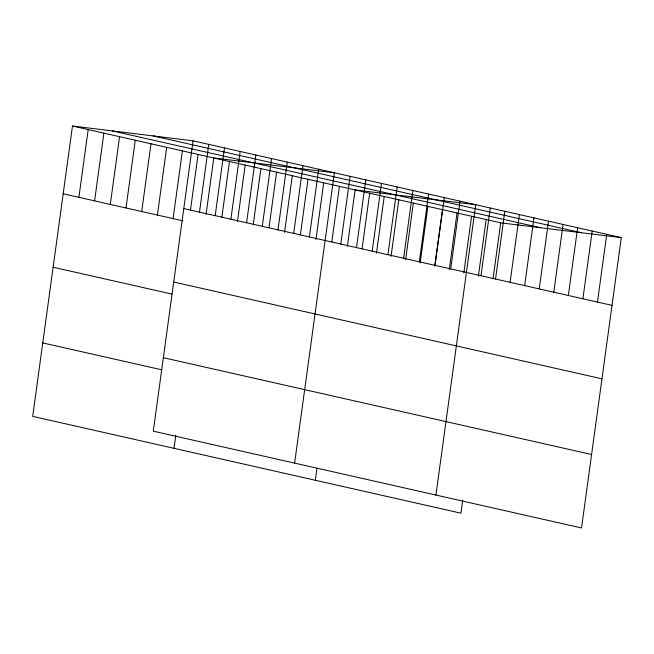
<?xml version="1.0" encoding="UTF-8"?>
<svg xmlns="http://www.w3.org/2000/svg" width="654" height="654" viewBox="0 0 654 654"><rect width="100%" height="100%" fill="white"/><g stroke="black" fill="none" stroke-linecap="round" stroke-linejoin="round"><path stroke-width="0.98" d="M193.061 140.823L153.289 431.166L581.529 527.966L621.3 237.623L193.061 140.823L72.471 126.034L32.7 416.377L460.939 513.177L462.705 500.269M78.897 197.32L88.176 129.582M94.601 200.868L103.88 133.138M110.297 204.416L119.576 136.686M126.001 207.972L135.28 140.234M141.705 211.52L150.984 143.782M157.401 215.068L166.68 147.33M173.106 218.616L182.384 150.878M190.469 210.032L198.088 154.434M199.486 212.109L208.765 144.379M174.021 448.317L175.787 435.417M206.035 214.594L213.793 157.982L334.382 172.77L294.611 463.106M215.191 215.657L224.469 147.927M221.878 217.136L229.489 161.53M230.887 219.213L240.165 151.475M237.443 221.69L245.193 165.078M246.591 222.761L255.869 155.023M253.278 224.232L260.897 168.626M262.295 226.309L271.573 158.57M268.982 227.78L276.601 172.174M277.999 229.856L287.278 162.118M284.547 232.342L292.297 175.722M293.695 233.404L302.974 165.675M300.382 234.876L308.001 179.278M309.399 236.952L318.678 169.222M315.947 239.438L323.705 182.826M331.791 241.98L339.41 186.374M340.808 244.056L350.086 176.318M315.334 480.265L316.969 468.354M347.356 246.542L355.106 189.922L475.695 204.71L435.924 495.053M356.504 247.604L365.782 179.866M362.054 248.814L369.665 193.216M372.208 251.152L381.486 183.414M376.475 253.123L384.225 196.502M387.912 254.7L397.191 186.962M391.035 256.409L398.793 199.797M403.616 258.248L412.895 190.518M405.594 259.703L413.353 203.083M419.312 261.804L428.591 194.066M420.154 262.99L427.912 206.378M434.714 266.284L442.472 209.672M435.016 265.352L444.295 197.614M449.273 269.579L457.032 212.959M450.72 268.9L459.999 201.162M463.833 272.865L471.591 216.253M478.393 276.16L486.151 219.54M480.984 275.743L490.263 208.005M493.091 278.441L500.711 222.834L72.471 126.034M495.544 279.029L504.823 211.291M510.104 282.324L519.382 214.586M524.663 285.61L533.942 217.88M539.223 288.904L548.502 221.166M553.783 292.199L563.061 224.461M568.342 295.485L577.621 227.747M582.902 298.78L592.181 231.042M597.462 302.066L606.74 234.336M500.711 222.834L621.3 237.623M153.265 135.942L581.504 232.742M112.267 130.914L540.506 227.715M183.782 208.561L612.021 305.361M63.193 193.772L182.924 220.831M173.719 282.021L601.958 378.821M53.129 267.233L171.879 294.071M163.353 357.705L591.592 454.505M42.763 342.917L161.513 369.755"/></g></svg>
